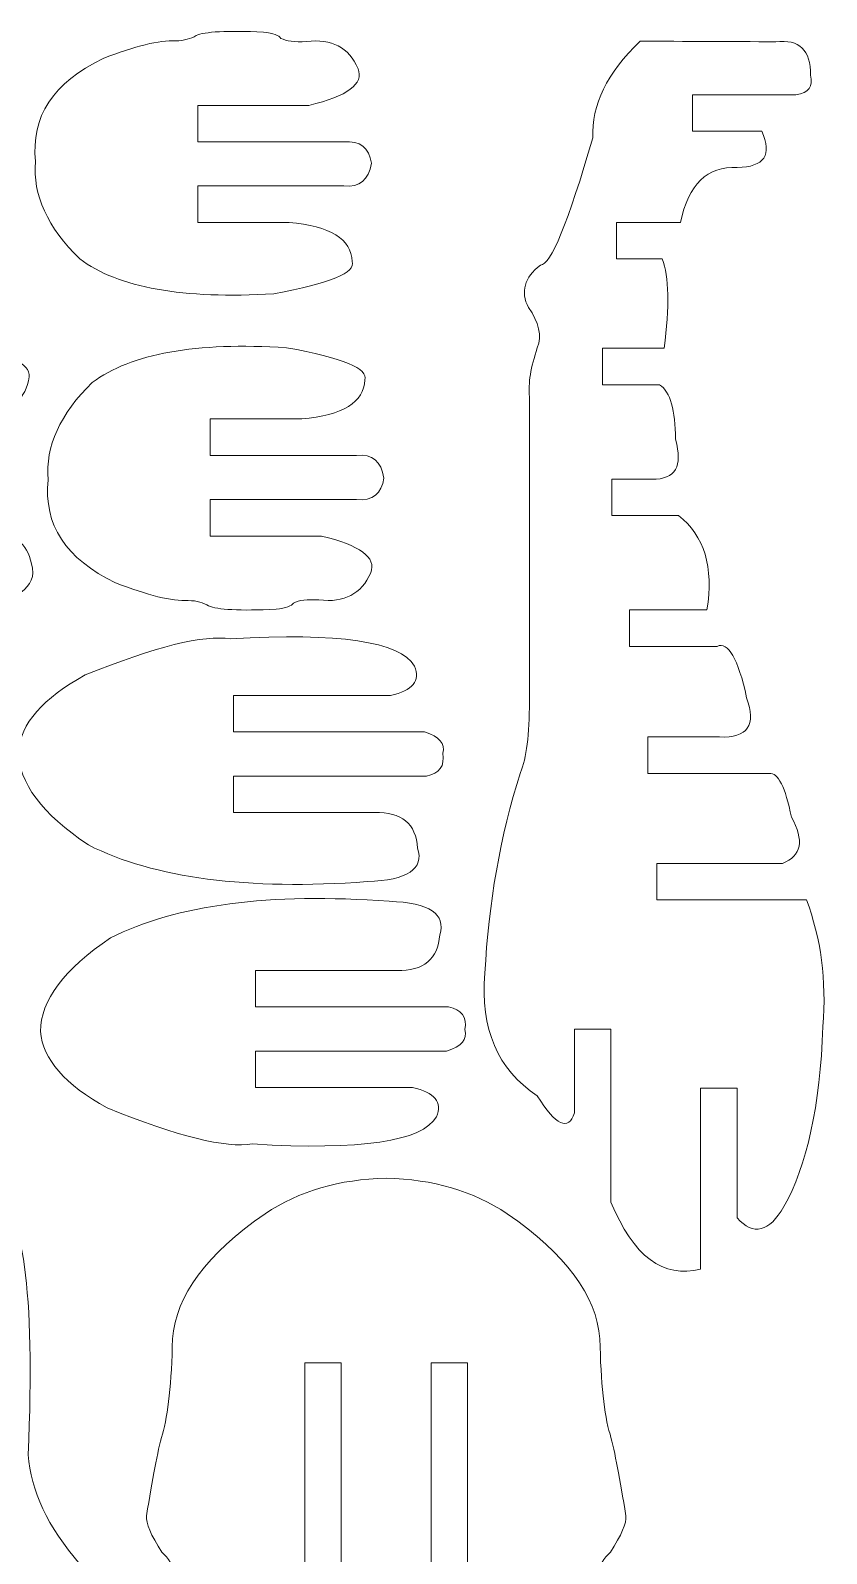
# Model space of a CAD drawing. Header units: inches. Extents: x -288 to 1, y -75 to 219.
# Drawn here: x -59.5 to 1, y 101.5 to 217.2 of the extents above; entities that cross this region are included whole.
import ezdxf

# ---------------------------------------------------------------- set-up
doc = ezdxf.new("R2010")
doc.units = ezdxf.units.IN
doc.header["$MEASUREMENT"] = 0
doc.layers.add('Layer 1', color=7, linetype='Continuous')

msp = doc.modelspace()

# ---------------------------------------------------------------- linework, layer by layer
at = {"layer": 'Layer 1', "color": 1, "lineweight": 9}
for points, knots in [([(-39.8632, 202.6311), (-36.7316, 202.355), (-35.1338, 201.3664), (-35.0696, 199.6653), (-35.0696, 199.6653), (-34.7504, 198.8167), (-36.7316, 198.0002), (-41.0137, 197.2159), (-41.0137, 197.2159), (-47.9162, 196.7836), (-52.8375, 197.6643), (-55.7776, 199.8572), (-55.7776, 199.8572), (-58.2381, 202.2586), (-59.3569, 204.7242), (-59.1331, 207.2539), (-59.1331, 207.2539), (-59.5005, 210.6633), (-57.7909, 213.2731), (-54.0041, 215.0824), (-54.0041, 215.0824), (-51.5595, 216.0426), (-49.722, 216.491), (-48.4915, 216.4271), (-48.4915, 216.4271), (-47.8319, 216.4511), (-47.3138, 216.5873), (-46.9371, 216.8353), (-46.9371, 216.8353), (-46.2824, 217.1313), (-44.5725, 217.2195), (-41.808, 217.0996), (-41.808, 217.0996), (-41.0651, 217.0037), (-40.6256, 216.8435), (-40.4899, 216.6193), (-40.4899, 216.6193), (-40.0826, 216.4112), (-39.4352, 216.3314), (-38.5485, 216.3791), (-38.5485, 216.3791), (-36.6311, 216.6191), (-35.3207, 215.9308), (-34.6176, 214.314), (-34.6176, 214.314), (-34.1704, 213.1614), (-35.4166, 212.2328), (-38.3567, 211.5282)], [0, 0, 0, 0, 0.08333333, 0.08333333, 0.08333333, 0.08333334, 0.16666667, 0.16666667, 0.16666667, 0.16666668, 0.25, 0.25, 0.25, 0.25000001, 0.33333333, 0.33333333, 0.33333333, 0.33333334, 0.41666667, 0.41666667, 0.41666667, 0.41666668, 0.5, 0.5, 0.5, 0.50000001, 0.58333333, 0.58333333, 0.58333333, 0.58333334, 0.66666667, 0.66666667, 0.66666667, 0.66666668, 0.75, 0.75, 0.75, 0.75000001, 0.83333333, 0.83333333, 0.83333333, 0.83333334, 0.91666667, 0.91666667, 0.91666667, 0.91666668, 1, 1, 1, 1]), ([(-1.3394, 212.3258), (-0.3713, 212.4699), (-0.006, 212.9662), (-0.2434, 213.8148), (-0.2434, 213.8148), (-0.1956, 215.7196), (-1.0745, 216.5681), (-2.8799, 216.3602), (-2.8799, 216.3602), (-6.3152, 216.3761), (-9.7505, 216.3921), (-13.186, 216.4083), (-13.186, 216.4083), (-15.6946, 213.9909), (-16.8932, 211.5415), (-16.7812, 209.0601)], [0, 0, 0, 0, 0.25, 0.25, 0.25, 0.25000001, 0.5, 0.5, 0.5, 0.50000001, 0.75, 0.75, 0.75, 0.75000001, 1, 1, 1, 1]), ([(-1.3394, 212.326), (-1.3394, 212.326), (-9.1979, 212.326), (-9.1979, 212.326), (-9.1979, 212.326), (-9.1979, 212.326), (-9.1979, 209.5576), (-9.1979, 209.5576), (-9.1979, 209.5576), (-9.1979, 209.5576), (-3.9345, 209.5576), (-3.9345, 209.5576)], [0, 0, 0, 0, 0.33333333, 0.33333333, 0.33333333, 0.33333334, 0.66666667, 0.66666667, 0.66666667, 0.66666668, 1, 1, 1, 1]), ([(-35.6912, 208.7598), (-35.6912, 208.7598), (-46.8118, 208.7598), (-46.8118, 208.7598), (-46.8118, 208.7598), (-46.8118, 208.7598), (-46.8118, 211.5282), (-46.8118, 211.5282), (-46.8118, 211.5282), (-46.8118, 211.5282), (-38.3567, 211.5282), (-38.3567, 211.5282)], [0, 0, 0, 0, 0.33333333, 0.33333333, 0.33333333, 0.33333334, 0.66666667, 0.66666667, 0.66666667, 0.66666668, 1, 1, 1, 1]), ([(-3.9345, 209.5576), (-3.1195, 207.7632), (-3.7428, 206.845), (-5.8039, 206.8025), (-5.8039, 206.8025), (-8.0728, 206.9148), (-9.5109, 205.522), (-10.1182, 202.6243)], [0, 0, 0, 0, 0.5, 0.5, 0.5, 0.50000001, 1, 1, 1, 1]), ([(-35.6912, 208.7598), (-34.4738, 208.8625), (-33.7803, 208.3209), (-33.611, 207.1338), (-33.611, 207.1338), (-33.8124, 205.8547), (-34.5059, 205.2768), (-35.6912, 205.3996)], [0, 0, 0, 0, 0.5, 0.5, 0.5, 0.50000001, 1, 1, 1, 1]), ([(-21.5947, 166.2431), (-21.5947, 173.9527), (-21.5947, 181.6621), (-21.5947, 189.3718), (-21.5947, 189.3718), (-21.6983, 190.4014), (-21.4988, 191.641), (-20.9954, 193.0908), (-20.9954, 193.0908), (-20.6441, 194.0194), (-20.8678, 195.044), (-21.6665, 196.1646), (-21.6665, 196.1646), (-22.2896, 197.3653), (-21.9861, 198.438), (-20.7559, 199.3825), (-20.7559, 199.3825), (-19.9767, 199.3903), (-18.6519, 202.6162), (-16.7812, 209.0601)], [0, 0, 0, 0, 0.2, 0.2, 0.2, 0.20000001, 0.4, 0.4, 0.4, 0.40000001, 0.6, 0.6, 0.6, 0.60000001, 0.8, 0.8, 0.8, 0.80000001, 1, 1, 1, 1]), ([(-39.8632, 202.6311), (-39.8632, 202.6311), (-46.8118, 202.6311), (-46.8118, 202.6311), (-46.8118, 202.6311), (-46.8118, 202.6311), (-46.8118, 205.3996), (-46.8118, 205.3996), (-46.8118, 205.3996), (-46.8118, 205.3996), (-35.6912, 205.3996), (-35.6912, 205.3996)], [0, 0, 0, 0, 0.33333333, 0.33333333, 0.33333333, 0.33333334, 0.66666667, 0.66666667, 0.66666667, 0.66666668, 1, 1, 1, 1]), ([(-10.1182, 202.6243), (-10.1182, 202.6243), (-14.9883, 202.6243), (-14.9883, 202.6243), (-14.9883, 202.6243), (-14.9883, 202.6243), (-14.9883, 199.8559), (-14.9883, 199.8559), (-14.9883, 199.8559), (-14.9883, 199.8559), (-11.5082, 199.8559), (-11.5082, 199.8559)], [0, 0, 0, 0, 0.33333333, 0.33333333, 0.33333333, 0.33333334, 0.66666667, 0.66666667, 0.66666667, 0.66666668, 1, 1, 1, 1]), ([(-62.9926, 187.6598), (-60.9634, 188.2073), (-59.8394, 189.2863), (-59.6212, 190.8967), (-59.6212, 190.8967), (-59.5416, 191.9213), (-61.1553, 192.6897), (-64.4625, 193.2019), (-64.4625, 193.2019), (-70.087, 193.5381), (-73.7302, 192.6256), (-75.392, 190.4644), (-75.392, 190.4644), (-77.4531, 188.4634), (-78.3959, 185.9178), (-78.2202, 182.828), (-78.2202, 182.828), (-78.2042, 179.3061), (-76.8139, 176.8086), (-74.0496, 175.3356), (-74.0496, 175.3356), (-71.765, 174.0549), (-68.8727, 173.3503), (-65.3734, 173.2222), (-65.3734, 173.2222), (-61.443, 173.5105), (-59.4295, 174.4391), (-59.3335, 176.0078), (-59.3335, 176.0078), (-59.5254, 177.9075), (-60.3563, 178.8257), (-61.8262, 178.7627)], [0, 0, 0, 0, 0.125, 0.125, 0.125, 0.12500001, 0.25, 0.25, 0.25, 0.25000001, 0.375, 0.375, 0.375, 0.37500001, 0.5, 0.5, 0.5, 0.50000001, 0.625, 0.625, 0.625, 0.62500001, 0.75, 0.75, 0.75, 0.75000001, 0.875, 0.875, 0.875, 0.87500001, 1, 1, 1, 1]), ([(-38.9046, 187.6962), (-35.773, 187.9723), (-34.1752, 188.9609), (-34.111, 190.662), (-34.111, 190.662), (-33.7918, 191.5106), (-35.773, 192.3271), (-40.0551, 193.1114), (-40.0551, 193.1114), (-46.9576, 193.5437), (-51.8789, 192.663), (-54.819, 190.4701), (-54.819, 190.4701), (-57.2796, 188.0687), (-58.3983, 185.6031), (-58.1745, 183.0734), (-58.1745, 183.0734), (-58.542, 179.664), (-56.8323, 177.0542), (-53.0455, 175.2449), (-53.0455, 175.2449), (-50.6009, 174.2847), (-48.7634, 173.8363), (-47.5329, 173.9002), (-47.5329, 173.9002), (-46.8733, 173.8762), (-46.3552, 173.74), (-45.9786, 173.492), (-45.9786, 173.492), (-45.3238, 173.196), (-43.614, 173.1078), (-40.8494, 173.2277), (-40.8494, 173.2277), (-40.1065, 173.3237), (-39.667, 173.4838), (-39.5314, 173.7081), (-39.5314, 173.7081), (-39.124, 173.9161), (-38.4766, 173.9959), (-37.5899, 173.9482), (-37.5899, 173.9482), (-35.6726, 173.7082), (-34.3621, 174.3965), (-33.6591, 176.0133), (-33.6591, 176.0133), (-33.2118, 177.1659), (-34.458, 178.0945), (-37.3982, 178.7991)], [0, 0, 0, 0, 0.08333333, 0.08333333, 0.08333333, 0.08333334, 0.16666667, 0.16666667, 0.16666667, 0.16666668, 0.25, 0.25, 0.25, 0.25000001, 0.33333333, 0.33333333, 0.33333333, 0.33333334, 0.41666667, 0.41666667, 0.41666667, 0.41666668, 0.5, 0.5, 0.5, 0.50000001, 0.58333333, 0.58333333, 0.58333333, 0.58333334, 0.66666667, 0.66666667, 0.66666667, 0.66666668, 0.75, 0.75, 0.75, 0.75000001, 0.83333333, 0.83333333, 0.83333333, 0.83333334, 0.91666667, 0.91666667, 0.91666667, 0.91666668, 1, 1, 1, 1]), ([(-11.3644, 193.0667), (-11.3644, 193.0667), (-16.0428, 193.0667), (-16.0428, 193.0667), (-16.0428, 193.0667), (-16.0428, 193.0667), (-16.0428, 190.2982), (-16.0428, 190.2982), (-16.0428, 190.2982), (-16.0428, 190.2982), (-11.7, 190.2982), (-11.7, 190.2982)], [0, 0, 0, 0, 0.33333333, 0.33333333, 0.33333333, 0.33333334, 0.66666667, 0.66666667, 0.66666667, 0.66666668, 1, 1, 1, 1]), ([(-12.2753, 183.125), (-10.5014, 183.0771), (-9.9103, 184.0857), (-10.5016, 186.151), (-10.5016, 186.151), (-10.4856, 188.3542), (-10.885, 189.7367), (-11.7, 190.2982)], [0, 0, 0, 0, 0.5, 0.5, 0.5, 0.50000001, 1, 1, 1, 1]), ([(-38.9046, 187.6962), (-38.9046, 187.6962), (-45.8532, 187.6962), (-45.8532, 187.6962), (-45.8532, 187.6962), (-45.8532, 187.6962), (-45.8532, 184.9277), (-45.8532, 184.9277), (-45.8532, 184.9277), (-45.8532, 184.9277), (-34.7327, 184.9277), (-34.7327, 184.9277)], [0, 0, 0, 0, 0.33333333, 0.33333333, 0.33333333, 0.33333334, 0.66666667, 0.66666667, 0.66666667, 0.66666668, 1, 1, 1, 1]), ([(-34.7327, 181.5675), (-33.5152, 181.4648), (-32.8218, 182.0064), (-32.6524, 183.1935), (-32.6524, 183.1935), (-32.8539, 184.4726), (-33.5473, 185.0505), (-34.7327, 184.9277)], [0, 0, 0, 0, 0.5, 0.5, 0.5, 0.50000001, 1, 1, 1, 1]), ([(-12.2753, 183.125), (-12.2753, 183.125), (-15.3238, 183.125), (-15.3238, 183.125), (-15.3238, 183.125), (-15.3238, 183.125), (-15.3238, 180.3565), (-15.3238, 180.3565), (-15.3238, 180.3565), (-15.3238, 180.3565), (-10.262, 180.3567), (-10.262, 180.3567)], [0, 0, 0, 0, 0.33333333, 0.33333333, 0.33333333, 0.33333334, 0.66666667, 0.66666667, 0.66666667, 0.66666668, 1, 1, 1, 1]), ([(-34.7327, 181.5675), (-34.7327, 181.5675), (-45.8532, 181.5675), (-45.8532, 181.5675), (-45.8532, 181.5675), (-45.8532, 181.5675), (-45.8532, 178.7991), (-45.8532, 178.7991), (-45.8532, 178.7991), (-45.8532, 178.7991), (-37.3982, 178.7991), (-37.3982, 178.7991)], [0, 0, 0, 0, 0.33333333, 0.33333333, 0.33333333, 0.33333334, 0.66666667, 0.66666667, 0.66666667, 0.66666668, 1, 1, 1, 1]), ([(-8.1049, 173.1831), (-8.1049, 173.1831), (-13.9793, 173.1831), (-13.9793, 173.1831), (-13.9793, 173.1831), (-13.9793, 173.1831), (-13.9793, 170.4147), (-13.9793, 170.4147), (-13.9793, 170.4147), (-13.9793, 170.4147), (-7.3378, 170.4147), (-7.3378, 170.4147)], [0, 0, 0, 0, 0.33333333, 0.33333333, 0.33333333, 0.33333334, 0.66666667, 0.66666667, 0.66666667, 0.66666668, 1, 1, 1, 1]), ([(-33.3545, 157.7857), (-31.3093, 157.8349), (-30.2224, 156.9336), (-30.0947, 155.0814), (-30.0947, 155.0814), (-29.5838, 153.4967), (-30.862, 152.6481), (-33.9296, 152.536), (-33.9296, 152.536), (-43.0375, 151.8638), (-50.0997, 152.7922), (-55.1172, 155.3216), (-55.1172, 155.3216), (-58.6482, 157.6909), (-60.4219, 160.0602), (-60.4377, 162.4298), (-60.4377, 162.4298), (-60.2785, 164.527), (-58.5846, 166.464), (-55.3568, 168.2412), (-55.3568, 168.2412), (-50.0201, 170.4024), (-46.3449, 171.3152), (-44.3316, 170.9789), (-44.3316, 170.9789), (-36.0871, 171.4748), (-31.4214, 170.7866), (-30.3345, 168.9136), (-30.3345, 168.9136), (-29.8553, 167.8002), (-30.4624, 167.0565), (-32.1561, 166.6828)], [0, 0, 0, 0, 0.125, 0.125, 0.125, 0.12500001, 0.25, 0.25, 0.25, 0.25000001, 0.375, 0.375, 0.375, 0.37500001, 0.5, 0.5, 0.5, 0.50000001, 0.625, 0.625, 0.625, 0.62500001, 0.75, 0.75, 0.75, 0.75000001, 0.875, 0.875, 0.875, 0.87500001, 1, 1, 1, 1]), ([(-7.1461, 163.5295), (-5.0211, 163.4339), (-4.3341, 164.4264), (-5.085, 166.5072), (-5.085, 166.5072), (-5.7399, 169.495), (-6.491, 170.7977), (-7.3378, 170.4147)], [0, 0, 0, 0, 0.5, 0.5, 0.5, 0.50000001, 1, 1, 1, 1]), ([(-29.5675, 163.9143), (-29.5675, 163.9143), (-44.0908, 163.9143), (-44.0908, 163.9143), (-44.0908, 163.9143), (-44.0908, 163.9143), (-44.0908, 166.6828), (-44.0908, 166.6828), (-44.0908, 166.6828), (-44.0908, 166.6828), (-32.1561, 166.6828), (-32.1561, 166.6828)], [0, 0, 0, 0, 0.33333333, 0.33333333, 0.33333333, 0.33333334, 0.66666667, 0.66666667, 0.66666667, 0.66666668, 1, 1, 1, 1]), ([(-18.1713, 134.9529), (-18.6347, 133.5601), (-19.5775, 133.9921), (-20.9997, 136.2495), (-20.9997, 136.2495), (-24.0193, 138.2667), (-25.3455, 141.3724), (-24.978, 145.5672), (-24.978, 145.5672), (-24.7091, 150.8764), (-23.8106, 155.9655), (-22.2831, 160.8352), (-22.2831, 160.8352), (-21.8184, 161.8886), (-21.5889, 163.6911), (-21.5947, 166.2431)], [0, 0, 0, 0, 0.25, 0.25, 0.25, 0.25000001, 0.5, 0.5, 0.5, 0.50000001, 0.75, 0.75, 0.75, 0.75000001, 1, 1, 1, 1]), ([(-29.5675, 163.9143), (-28.4332, 163.5663), (-27.9695, 163.0235), (-28.1774, 162.2858), (-28.1774, 162.2858), (-28.0178, 161.3259), (-28.433, 160.7486), (-29.4237, 160.5541)], [0, 0, 0, 0, 0.5, 0.5, 0.5, 0.50000001, 1, 1, 1, 1]), ([(-7.1461, 163.5295), (-7.1461, 163.5295), (-12.5892, 163.5295), (-12.5892, 163.5295), (-12.5892, 163.5295), (-12.5892, 163.5295), (-12.5892, 160.761), (-12.5892, 160.761), (-12.5892, 160.761), (-12.5892, 160.761), (-3.3593, 160.761), (-3.3593, 160.761)], [0, 0, 0, 0, 0.33333333, 0.33333333, 0.33333333, 0.33333334, 0.66666667, 0.66666667, 0.66666667, 0.66666668, 1, 1, 1, 1]), ([(-33.3545, 157.7857), (-33.3545, 157.7857), (-44.0908, 157.7857), (-44.0908, 157.7857), (-44.0908, 157.7857), (-44.0908, 157.7857), (-44.0908, 160.5541), (-44.0908, 160.5541), (-44.0908, 160.5541), (-44.0908, 160.5541), (-29.4237, 160.5541), (-29.4237, 160.5541)], [0, 0, 0, 0, 0.33333333, 0.33333333, 0.33333333, 0.33333334, 0.66666667, 0.66666667, 0.66666667, 0.66666668, 1, 1, 1, 1]), ([(-2.3527, 153.924), (-0.9147, 154.4843), (-0.6911, 155.6529), (-1.6816, 157.4301), (-1.6816, 157.4301), (-2.1448, 159.7135), (-2.7042, 160.8239), (-3.3593, 160.761)], [0, 0, 0, 0, 0.5, 0.5, 0.5, 0.50000001, 1, 1, 1, 1]), ([(-2.3527, 153.924), (-2.3527, 153.924), (-11.9181, 153.924), (-11.9181, 153.924), (-11.9181, 153.924), (-11.9181, 153.924), (-11.9181, 151.1555), (-11.9181, 151.1555), (-11.9181, 151.1555), (-11.9181, 151.1555), (-0.5457, 151.1555), (-0.5457, 151.1555)], [0, 0, 0, 0, 0.33333333, 0.33333333, 0.33333333, 0.33333334, 0.66666667, 0.66666667, 0.66666667, 0.66666668, 1, 1, 1, 1]), ([(-31.6758, 145.7881), (-29.6305, 145.7389), (-28.5437, 146.6402), (-28.416, 148.4923), (-28.416, 148.4923), (-27.9051, 150.077), (-29.1833, 150.9256), (-32.2509, 151.0377), (-32.2509, 151.0377), (-41.3588, 151.71), (-48.421, 150.7816), (-53.4385, 148.2522), (-53.4385, 148.2522), (-56.9695, 145.8829), (-58.7432, 143.5136), (-58.759, 141.1439), (-58.759, 141.1439), (-58.5998, 139.0468), (-56.9059, 137.1098), (-53.6781, 135.3326), (-53.6781, 135.3326), (-48.3414, 133.1714), (-44.6662, 132.2585), (-42.6529, 132.5949), (-42.6529, 132.5949), (-34.4084, 132.0989), (-29.7427, 132.7872), (-28.6558, 134.6601), (-28.6558, 134.6601), (-28.1766, 135.7736), (-28.7837, 136.5173), (-30.4774, 136.891)], [0, 0, 0, 0, 0.125, 0.125, 0.125, 0.12500001, 0.25, 0.25, 0.25, 0.25000001, 0.375, 0.375, 0.375, 0.37500001, 0.5, 0.5, 0.5, 0.50000001, 0.625, 0.625, 0.625, 0.62500001, 0.75, 0.75, 0.75, 0.75000001, 0.875, 0.875, 0.875, 0.87500001, 1, 1, 1, 1]), ([(-5.8158, 126.9801), (-4.5577, 125.6035), (-3.3712, 125.8917), (-2.2567, 127.8445), (-2.2567, 127.8445), (-0.4992, 130.9025), (0.4915, 135.4651), (0.7153, 141.5326), (0.7153, 141.5326), (0.9866, 145.0376), (0.5662, 148.2451), (-0.5457, 151.1555)], [0, 0, 0, 0, 0.33333333, 0.33333333, 0.33333333, 0.33333334, 0.66666667, 0.66666667, 0.66666667, 0.66666668, 1, 1, 1, 1]), ([(-31.6758, 145.7881), (-31.6758, 145.7881), (-42.4121, 145.7881), (-42.4121, 145.7881), (-42.4121, 145.7881), (-42.4121, 145.7881), (-42.4121, 143.0196), (-42.4121, 143.0196), (-42.4121, 143.0196), (-42.4121, 143.0196), (-27.7449, 143.0196), (-27.7449, 143.0196)], [0, 0, 0, 0, 0.33333333, 0.33333333, 0.33333333, 0.33333334, 0.66666667, 0.66666667, 0.66666667, 0.66666668, 1, 1, 1, 1]), ([(-27.8888, 139.6595), (-26.7545, 140.0075), (-26.2908, 140.5503), (-26.4987, 141.288), (-26.4987, 141.288), (-26.3391, 142.2479), (-26.7543, 142.8252), (-27.7449, 143.0196)], [0, 0, 0, 0, 0.5, 0.5, 0.5, 0.50000001, 1, 1, 1, 1]), ([(-18.1713, 134.9529), (-18.1713, 134.9529), (-18.1713, 141.3162), (-18.1713, 141.3162), (-18.1713, 141.3162), (-18.1713, 141.3162), (-15.4029, 141.3162), (-15.4029, 141.3162), (-15.4029, 141.3162), (-15.4029, 141.3162), (-15.4029, 128.181), (-15.4029, 128.181)], [0, 0, 0, 0, 0.33333333, 0.33333333, 0.33333333, 0.33333334, 0.66666667, 0.66666667, 0.66666667, 0.66666668, 1, 1, 1, 1]), ([(-27.8888, 139.6595), (-27.8888, 139.6595), (-42.4121, 139.6595), (-42.4121, 139.6595), (-42.4121, 139.6595), (-42.4121, 139.6595), (-42.4121, 136.891), (-42.4121, 136.891), (-42.4121, 136.891), (-42.4121, 136.891), (-30.4774, 136.891), (-30.4774, 136.891)], [0, 0, 0, 0, 0.33333333, 0.33333333, 0.33333333, 0.33333334, 0.66666667, 0.66666667, 0.66666667, 0.66666668, 1, 1, 1, 1]), ([(-8.5843, 123.09), (-8.5843, 123.09), (-8.5843, 136.8496), (-8.5843, 136.8496), (-8.5843, 136.8496), (-8.5843, 136.8496), (-5.8158, 136.8496), (-5.8158, 136.8496), (-5.8158, 136.8496), (-5.8158, 136.8496), (-5.8158, 126.9801), (-5.8158, 126.9801)], [0, 0, 0, 0, 0.33333333, 0.33333333, 0.33333333, 0.33333334, 0.66666667, 0.66666667, 0.66666667, 0.66666668, 1, 1, 1, 1]), ([(-49.524, 101.5781), (-50.3744, 102.8666), (-50.7644, 103.7872), (-50.6938, 104.3398), (-50.6938, 104.3398), (-50.2628, 107.1409), (-49.8633, 109.2062), (-49.4954, 110.5351), (-49.4954, 110.5351), (-49.0481, 112.0239), (-48.7924, 114.4414), (-48.7286, 117.7874), (-48.7286, 117.7874), (-48.457, 121.085), (-46.108, 124.255), (-41.6822, 127.297), (-41.6822, 127.297), (-39.0981, 129.0257), (-36.0318, 129.9224), (-32.4831, 129.9866)], [0, 0, 0, 0, 0.2, 0.2, 0.2, 0.20000001, 0.4, 0.4, 0.4, 0.40000001, 0.6, 0.6, 0.6, 0.60000001, 0.8, 0.8, 0.8, 0.80000001, 1, 1, 1, 1]), ([(-15.4422, 101.5781), (-14.5918, 102.8666), (-14.2018, 103.7872), (-14.2724, 104.3398), (-14.2724, 104.3398), (-14.7033, 107.1409), (-15.1029, 109.2062), (-15.4708, 110.5351), (-15.4708, 110.5351), (-15.918, 112.0239), (-16.1738, 114.4414), (-16.2376, 117.7874), (-16.2376, 117.7874), (-16.5091, 121.085), (-18.8582, 124.255), (-23.2839, 127.297), (-23.2839, 127.297), (-25.8681, 129.0257), (-28.9343, 129.9224), (-32.4831, 129.9866)], [0, 0, 0, 0, 0.2, 0.2, 0.2, 0.20000001, 0.4, 0.4, 0.4, 0.40000001, 0.6, 0.6, 0.6, 0.60000001, 0.8, 0.8, 0.8, 0.80000001, 1, 1, 1, 1]), ([(-4.7747, 73.2459), (-3.3496, 73.2325), (-2.6614, 74.0799), (-2.7093, 75.789), (-2.7093, 75.789), (-3.0133, 77.5465), (-5.527, 80.5824), (-10.2499, 84.8965), (-10.2499, 84.8965), (-15.5724, 88.9376), (-21.7728, 90.455), (-28.8512, 89.4484), (-28.8512, 89.4484), (-35.2352, 88.2673), (-40.5979, 89.0653), (-44.9388, 91.8424), (-44.9388, 91.8424), (-54.451, 97.8752), (-59.3666, 103.5889), (-59.686, 108.9833), (-59.686, 108.9833), (-59.1749, 121.6236), (-60.0687, 128.0076), (-62.3671, 128.1352), (-62.3671, 128.1352), (-63.5162, 128.8056), (-68.1127, 129.029), (-76.1563, 128.8056), (-76.1563, 128.8056), (-77.217, 128.5658), (-78.2537, 127.6549), (-79.2661, 126.0731), (-79.2661, 126.0731), (-80.3226, 125.1943), (-81.3795, 124.539), (-82.4357, 124.1077), (-82.4357, 124.1077), (-83.4443, 123.2809), (-83.6528, 122.5738), (-83.0605, 121.9868)], [0, 0, 0, 0, 0.1, 0.1, 0.1, 0.10000001, 0.2, 0.2, 0.2, 0.20000001, 0.3, 0.3, 0.3, 0.30000001, 0.4, 0.4, 0.4, 0.40000001, 0.5, 0.5, 0.5, 0.50000001, 0.6, 0.6, 0.6, 0.60000001, 0.7, 0.7, 0.7, 0.70000001, 0.8, 0.8, 0.8, 0.80000001, 0.9, 0.9, 0.9, 0.90000001, 1, 1, 1, 1]), ([(-38.6627, 94.3979), (-38.6627, 94.3979), (-38.6627, 115.9607), (-38.6627, 115.9607), (-38.6627, 115.9607), (-38.6627, 115.9607), (-35.8935, 115.9607), (-35.8935, 115.9607), (-35.8935, 115.9607), (-35.8935, 115.9607), (-35.8937, 93.2933), (-35.8937, 93.2933)], [0, 0, 0, 0, 0.33333333, 0.33333333, 0.33333333, 0.33333334, 0.66666667, 0.66666667, 0.66666667, 0.66666668, 1, 1, 1, 1]), ([(-29.0725, 93.2933), (-29.0725, 93.2933), (-29.0727, 115.9607), (-29.0727, 115.9607), (-29.0727, 115.9607), (-29.0727, 115.9607), (-26.3035, 115.9607), (-26.3035, 115.9607), (-26.3035, 115.9607), (-26.3035, 115.9607), (-26.3035, 94.3979), (-26.3035, 94.3979)], [0, 0, 0, 0, 0.33333333, 0.33333333, 0.33333333, 0.33333334, 0.66666667, 0.66666667, 0.66666667, 0.66666668, 1, 1, 1, 1])]:
    msp.add_open_spline(points, degree=3, knots=knots, dxfattribs=at)
for points in [[(-11.5082, 199.8559), (-10.981, 198.51), (-10.9331, 196.2466), (-11.3644, 193.0667)], [(-8.1049, 173.1831), (-7.5776, 176.4273), (-8.2968, 178.8185), (-10.262, 180.3567)], [(-8.5843, 123.09), (-11.4244, 122.3537), (-13.6975, 124.0507), (-15.4029, 128.181)], [(-48.206, 97.6876), (-48.118, 99.3686), (-48.5573, 100.6657), (-49.524, 101.5781)], [(-16.7602, 97.6876), (-16.8482, 99.3686), (-16.4089, 100.6657), (-15.4422, 101.5781)]]:
    msp.add_open_spline(points, degree=3, dxfattribs=at)

doc.saveas('drawing.dxf')
